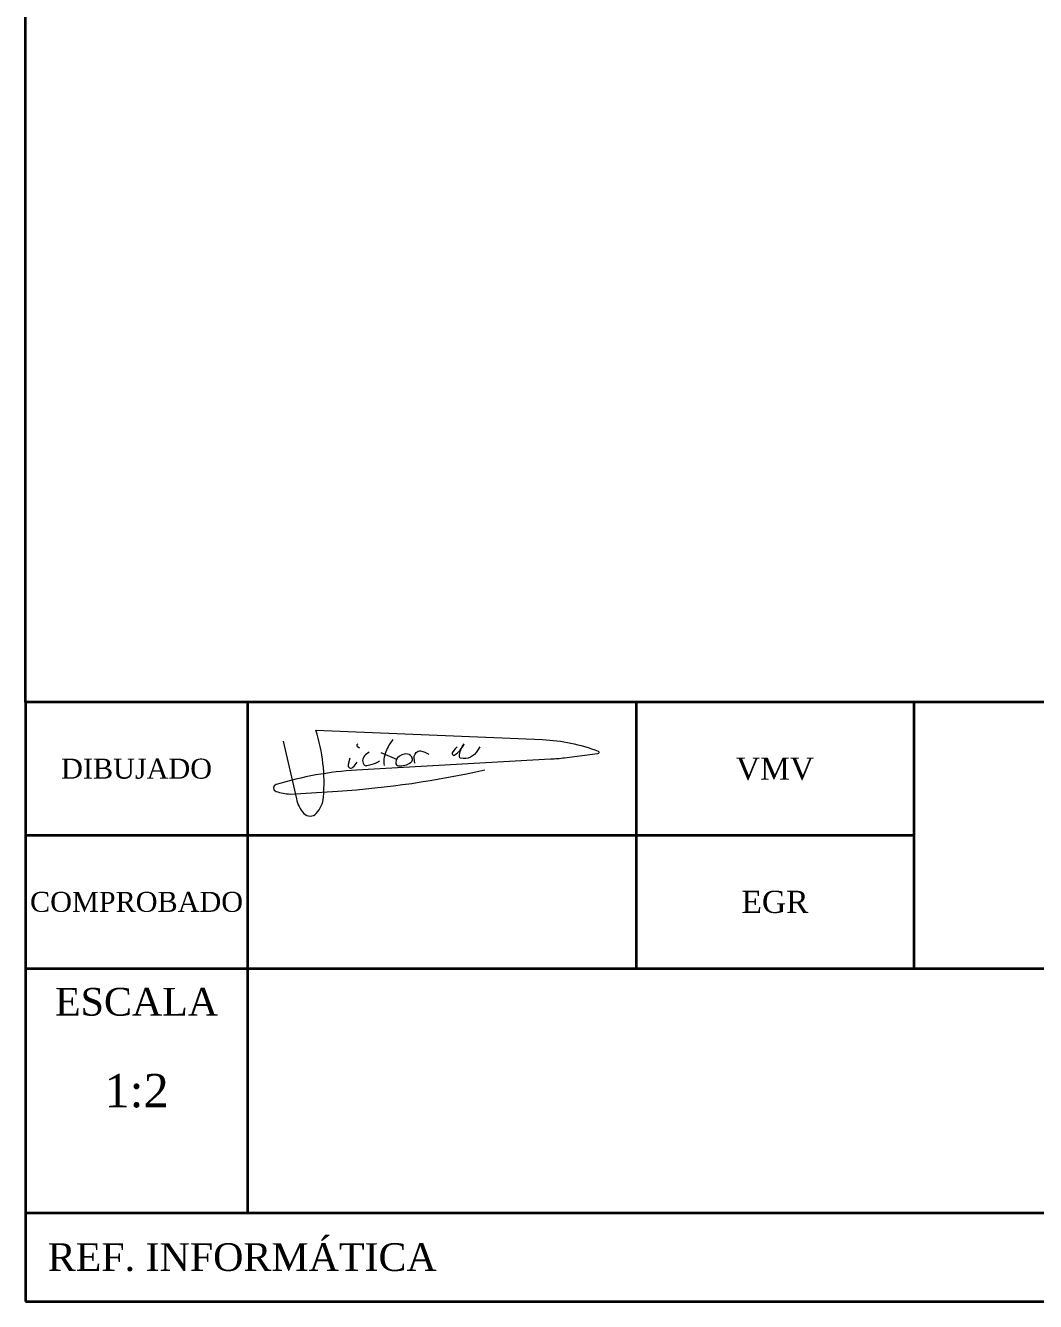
# Model space of a CAD drawing. Header units: millimetres. Extents: x 0 to 205, y 0 to 292.
# Drawn here: x 20 to 111, y 5 to 119.9 of the extents above; entities that cross this region are included whole.
import ezdxf
from ezdxf.enums import TextEntityAlignment as Align

# ---------------------------------------------------------------- set-up
doc = ezdxf.new("R2010")
doc.units = ezdxf.units.MM
doc.layers.add('Cajetín y formato', color=1, linetype='Continuous', lineweight=35)
doc.layers.add('Textos y Leyendas', color=3, linetype='Continuous', lineweight=15)
doc.styles.add('e1', font='times.ttf')

# ---------------------------------------------------------------- blocks, each defined once
blk = doc.blocks.new('CAJETINCONATRIBUTOS')
at = {"layer": 'Cajetín y formato'}
for p, q in [((0, 54), (-185, 54)), ((-185, 54), (-185, 0)), ((-165, 54), (-165, 8)), ((-130, 54), (-130, 30)), ((-105, 54), (-105, 30)), ((-185, 42), (-105, 42)), ((-185, 30), (0, 30)), ((-185, 8), (0, 8)), ((-185, 0), (0, 0))]:
    blk.add_line(p, q, dxfattribs=at)
at = {"layer": 'Textos y Leyendas'}
for points in [[(-161.79, 50.47), (-160.61, 45.27, 0.131096), (-159.93, 43.97, 0.43857), (-158.81, 43.97, 0.165678), (-158.17, 45.42, 0.100396), (-158.86, 51.47), (-138.43, 50.62, -0.082387), (-133.43, 49.57, -0.900888), (-133.49, 49.33), (-136.46, 48.95, -0.029946), (-137.71, 48.86), (-155.19, 47.86, 0.05911), (-162.43, 46.57, 0.742351), (-162.43, 45.95, 0.0466), (-161.17, 45.7), (-156.86, 45.98, 0.040002), (-143.64, 47.9, 6.758127)], [(-151.91, 50.64), (-152.18, 50.24, 0.092707), (-152.69, 49.04, 0.109749), (-152.69, 48.29, 9.111696)], [(-155.08, 50.2), (-155.15, 50.14, 0.595981), (-155.13, 50.04), (-154.93, 49.86)], [(-154.04, 49.48), (-154.37, 49.24, 0.404362), (-154.54, 48.38, 0.359346), (-154.25, 48.28), (-153.87, 48.37, 0.109024), (-153.13, 48.71, 0.123811)], [(-149.93, 48.5), (-149.98, 48.74, -0.249705), (-149.81, 49.45, -0.252831), (-149.42, 49.59, -0.115753), (-148.68, 49.29, 0.371395)], [(-146.13, 49.98), (-146.29, 49.79), (-146.53, 49.51, 0.448746), (-146.5, 49.22, 0.305286), (-146.36, 49.22, 0.137133), (-145.49, 50.24)], [(-144.08, 49.98), (-144.28, 49.63, -0.321239), (-145.81, 48.93, -0.374874), (-145.92, 49.08, -0.150321), (-145.49, 50.24, -1.322419)], [(-155.78, 48.95), (-155.94, 48.37, 0.766316), (-155.51, 48.12, 0.053137), (-155.12, 48.59, 0.301773)], [(-150.75, 49.32), (-151.1, 49.23, 0.341441), (-151.66, 48.53, 0.405352), (-151.4, 48.25, 0.157631), (-150.32, 48.54, 0.43526), (-150.23, 49.08, 0.253327), (-150.75, 49.32, -6.414869)]]:
    blk.add_lwpolyline(points, format="xyb", dxfattribs=at)
blk.add_lwpolyline([(-152.99, 49.46), (-151.6, 48.86)], dxfattribs=at)
at = {"layer": 'Textos y Leyendas', "style": 'e1'}
for s, height, p in [('DIBUJADO', 1.8, (-175, 48)), ('COMPROBADO', 1.8, (-175, 36)), ('ESCALA', 2.5, (-175, 27))]:
    blk.add_text(s, height=height, dxfattribs=at).set_placement(p, align=Align.MIDDLE_CENTER)
blk.add_text('REF. INFORMÁTICA', height=2.5, dxfattribs=at).set_placement((-183, 4), align=Align.MIDDLE_LEFT)
for tag, height, flags, p in [('ENTIDAD1', 4, 2, (-62.5, 48)), ('NOMBRE1', 2, 8, (-117.5, 48)), ('ENTIDAD2', 4, 2, (-62.5, 36)), ('COMPROBADO', 1.8, 4, (-147.5, 36)), ('NOMBRE2', 2, 4, (-117.5, 36)), ('NÚMERO', 5, 4, (-10, 19)), ('ESCALA', 3, 4, (-175, 19)), ('REFERENCIA_INFORMÁTICA', 2.5, 4, (-117.5, 4)), ('FECHA', 2.5, 4, (-25, 4))]:
    blk.add_attdef(tag, text='', height=height, dxfattribs=dict(at, flags=flags)).set_placement(p, align=Align.MIDDLE_CENTER)
at = {"layer": 'Textos y Leyendas', "style": 'e1', "flags": 4}
blk.add_attdef('PLANO', (-92.5, 19), '', height=5, dxfattribs=at)

msp = doc.modelspace()

# ---------------------------------------------------------------- linework, layer by layer
at = {"layer": 'Cajetín y formato'}
msp.add_line((20, 59), (20, 292), dxfattribs=at)

# ---------------------------------------------------------------- block references
ref = msp.add_blockref('CAJETINCONATRIBUTOS', (205, 5), dxfattribs=at)
ref.add_attrib('ESCALA', '1:2', dxfattribs={"layer": 'Textos y Leyendas', "height": 3, "style": 'e1'}).set_placement((30, 24), align=Align.MIDDLE_CENTER)
ref.add_attrib('NOMBRE1', 'VMV', dxfattribs={"layer": 'Textos y Leyendas', "height": 2, "style": 'e1'}).set_placement((87.5, 53), align=Align.MIDDLE_CENTER)
ref.add_attrib('NOMBRE2', 'EGR', dxfattribs={"layer": 'Textos y Leyendas', "height": 2, "style": 'e1'}).set_placement((87.5, 41), align=Align.MIDDLE_CENTER)

doc.saveas('drawing.dxf')
